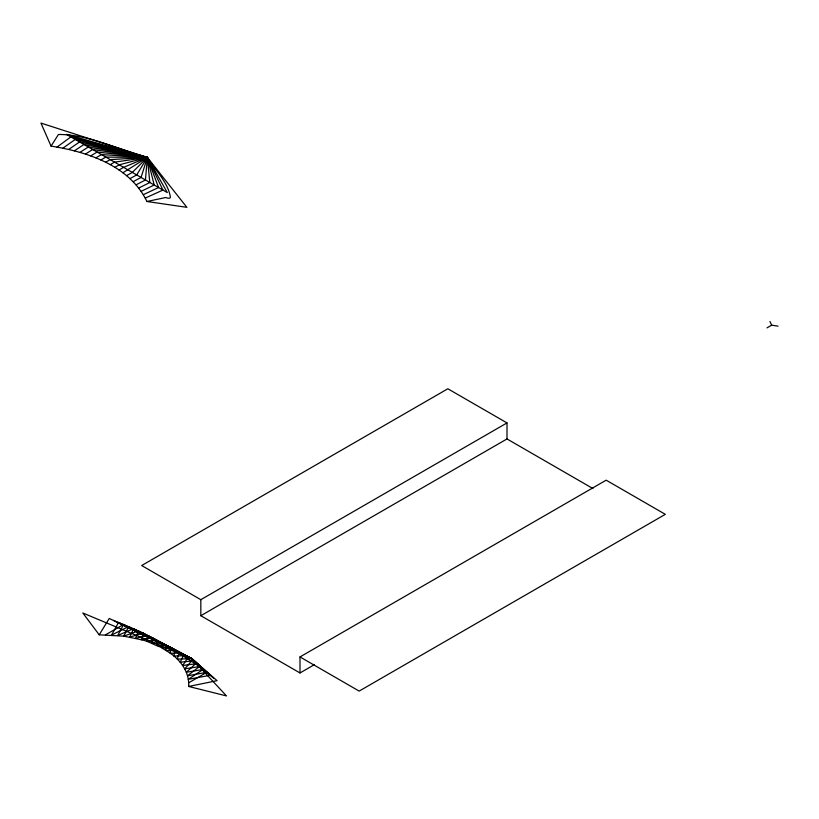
<?xml version="1.0" encoding="UTF-8"?>
<svg xmlns="http://www.w3.org/2000/svg" width="819" height="819" viewBox="0 0 819 819"><rect width="100%" height="100%" fill="white"/><g stroke="black" fill="none" stroke-linecap="round" stroke-linejoin="round"><path stroke-width="1.23" d="M188.544 682.903L206.705 672.338L191.963 658.722L138.431 630.896L135.575 638.277L147.84 635.524L191.963 658.722L203.081 669.451L188.247 679.34L210.207 675.286L191.963 658.722L143.182 633.179L141.226 639.721C151.413 641.584 159.777 649.713 170.506 648.003L195.475 663.83L213.718 678.224L191.963 658.722L82.832 612.991L99.212 634.817L123.782 636.158L141.226 639.721L152.436 637.909L170.506 648.003L170.198 653.214C181.153 660.564 189.547 672.849 188.667 686.465L226.484 695.925L191.963 658.722L143.182 633.179L113.503 620.362L191.963 658.722L217.055 680.671L188.667 686.465M152.436 637.909L151.873 643.345L161.425 642.813L191.963 658.722L199.334 666.615L187.52 675.788L206.705 672.338M161.425 642.813L161.476 647.829L166.134 650.521L174.836 650.552L173.904 656.07L183.313 655.743L191.963 658.722L195.475 663.83L186.363 672.286L203.081 669.451M199.334 666.615L184.746 668.836L191.513 661.087L191.963 658.722L133.61 628.664L117.711 635.483L123.679 624.406L191.963 658.722L177.252 659.07L179.105 653.132L191.963 658.722L165.847 645.311L156.808 645.485L156.961 640.345L146.673 641.42L147.84 635.524M133.61 628.664L129.75 637.09L143.182 633.179M183.313 655.743L180.18 662.213L191.513 661.087M174.836 650.552L191.963 658.722L128.685 626.504L123.782 636.158L138.431 630.896M99.212 634.817L109.255 618.437L191.963 658.722L170.506 648.003M51.065 146.14L58.436 134.48C88.442 134.265 118.509 149.826 147.338 157.412L186.886 207.33L146.939 201.494C129.658 165.673 87.694 151.853 51.065 146.14L40.95 123.075L147.338 157.412C155.139 170.28 168.059 182.094 170.434 197.328L169.85 197.993A3.44 1.177 19.8 0 1 165.766 197.512L146.939 201.494M187.459 658.394L182.688 665.478L195.475 663.83M57.023 147.103L70.854 136.906L147.338 157.412L167.311 192.588L66.482 134.377L147.338 157.412L162.94 190.069L145.28 198.055M62.899 148.198L75.225 139.425L147.338 157.412L158.558 187.541L143.366 194.656M68.694 149.447L79.586 141.953L147.338 157.412L154.187 185.022L141.206 191.318M74.386 150.85L83.958 144.472L147.338 157.412L149.816 182.504L138.79 188.032M79.955 152.385L88.329 147L147.338 157.412L145.444 179.975L136.118 184.807M85.401 154.074L92.701 149.519L147.338 157.412L141.073 177.457L133.19 181.664M90.704 155.907L97.072 152.047L147.338 157.412L136.701 174.928L130.016 178.603M95.843 157.893L101.443 154.576L147.338 157.412L132.33 172.41L126.587 175.635M100.819 160.012L105.815 157.094L147.338 157.412L122.911 172.768M105.6 162.275L110.186 159.623L147.338 157.412L123.597 167.352L119.001 170.004M767.004 327.866L771.672 325.174L778.05 326.157M110.186 164.67L114.558 162.142L147.338 157.412L119.226 164.834L114.855 167.352M200.829 599.682L507.002 422.921L507.002 438.943L200.829 615.714L200.829 599.682L141.677 565.53L447.839 388.769L507.002 422.921M300 656.94L606.162 480.169L665.325 514.332L359.162 691.093L300 656.94L300 672.962L314.373 664.67M105.395 634.889L123.679 624.406M128.685 626.504L111.568 635.063L118.591 622.389L191.963 658.722M179.105 653.132L170.198 653.214L166.134 650.521L165.847 645.311M507.002 438.943L592.946 488.564M200.829 615.714L300 672.962M769.962 321.488L771.672 325.174"/></g></svg>
